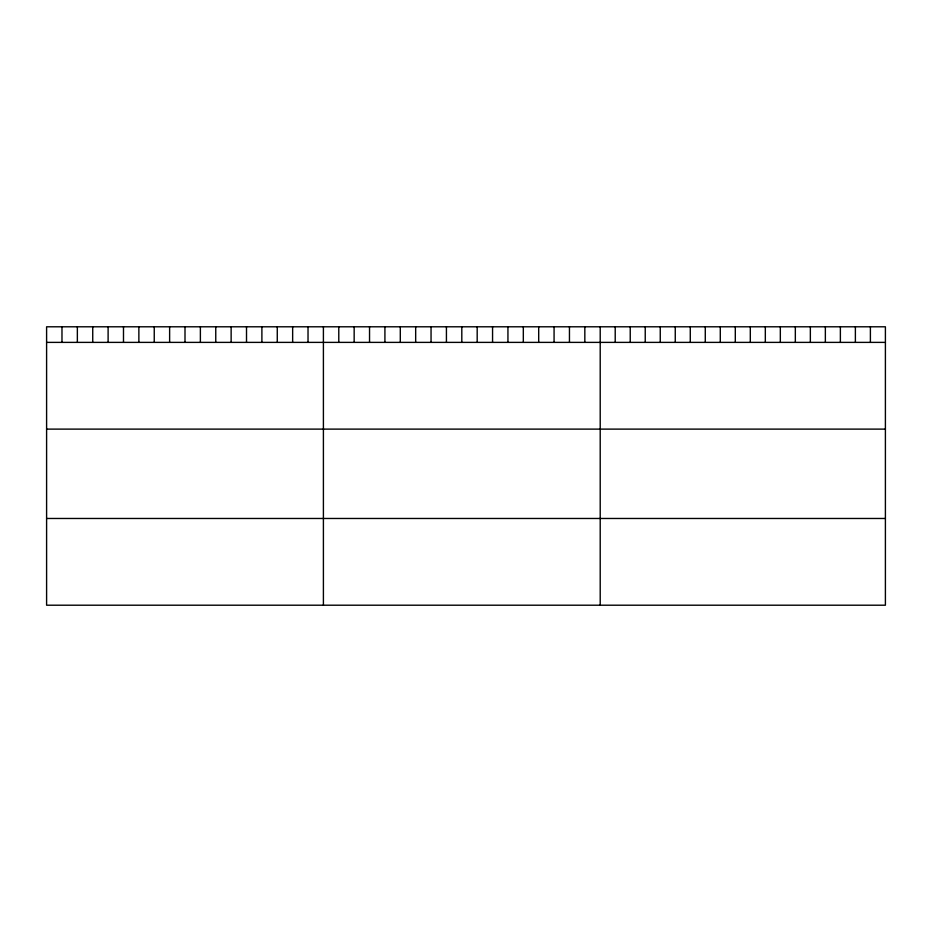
<?xml version="1.0" encoding="UTF-8"?>
<svg xmlns="http://www.w3.org/2000/svg" width="932" height="932" viewBox="0 0 932 932"><rect width="100%" height="100%" fill="white"/><g stroke="black" fill="none" stroke-linecap="round" stroke-linejoin="round"><path stroke-width="1.4" d="M885.4 342.382L885.4 605.206L46.6 605.206L46.6 326.794L885.4 326.794L885.4 342.382L46.6 342.382M46.6 429.116L885.4 429.116M46.6 518.472L885.4 518.472M870.395 326.794L870.395 342.382M855.378 326.794L855.378 342.382M840.373 326.794L840.373 342.382M825.356 326.794L825.356 342.382M810.351 326.794L810.351 342.382M795.334 326.794L795.334 342.382M780.329 326.794L780.329 342.382M765.323 326.794L765.323 342.382M750.307 326.794L750.307 342.382M735.301 326.794L735.301 342.382M720.285 326.794L720.285 342.382M705.279 326.794L705.279 342.382M690.274 326.794L690.274 342.382M675.257 326.794L675.257 342.382M660.252 326.794L660.252 342.382M645.235 326.794L645.235 342.382M630.23 326.794L630.23 342.382M615.213 326.794L615.213 342.382M600.208 326.794L600.208 605.206M584.83 326.794L584.83 342.382M569.452 326.794L569.452 342.382M554.074 326.794L554.074 342.382M538.696 326.794L538.696 342.382M523.318 326.794L523.318 342.382M507.94 326.794L507.94 342.382M492.562 326.794L492.562 342.382M477.184 326.794L477.184 342.382M461.806 326.794L461.806 342.382M446.428 326.794L446.428 342.382M431.05 326.794L431.05 342.382M415.672 326.794L415.672 342.382M400.294 326.794L400.294 342.382M384.916 326.794L384.916 342.382M369.538 326.794L369.538 342.382M354.16 326.794L354.16 342.382M338.782 326.794L338.782 342.382M323.404 326.794L323.404 605.206M308.026 326.794L308.026 342.382M292.648 326.794L292.648 342.382M277.27 326.794L277.27 342.382M261.892 326.794L261.892 342.382M246.514 326.794L246.514 342.382M231.136 326.794L231.136 342.382M215.758 326.794L215.758 342.382M200.38 326.794L200.38 342.382M185.002 326.794L185.002 342.382M169.624 326.794L169.624 342.382M154.246 326.794L154.246 342.382M138.868 326.794L138.868 342.382M123.49 326.794L123.49 342.382M108.112 326.794L108.112 342.382M92.734 326.794L92.734 342.382M77.356 326.794L77.356 342.382M61.978 326.794L61.978 342.382"/></g></svg>
